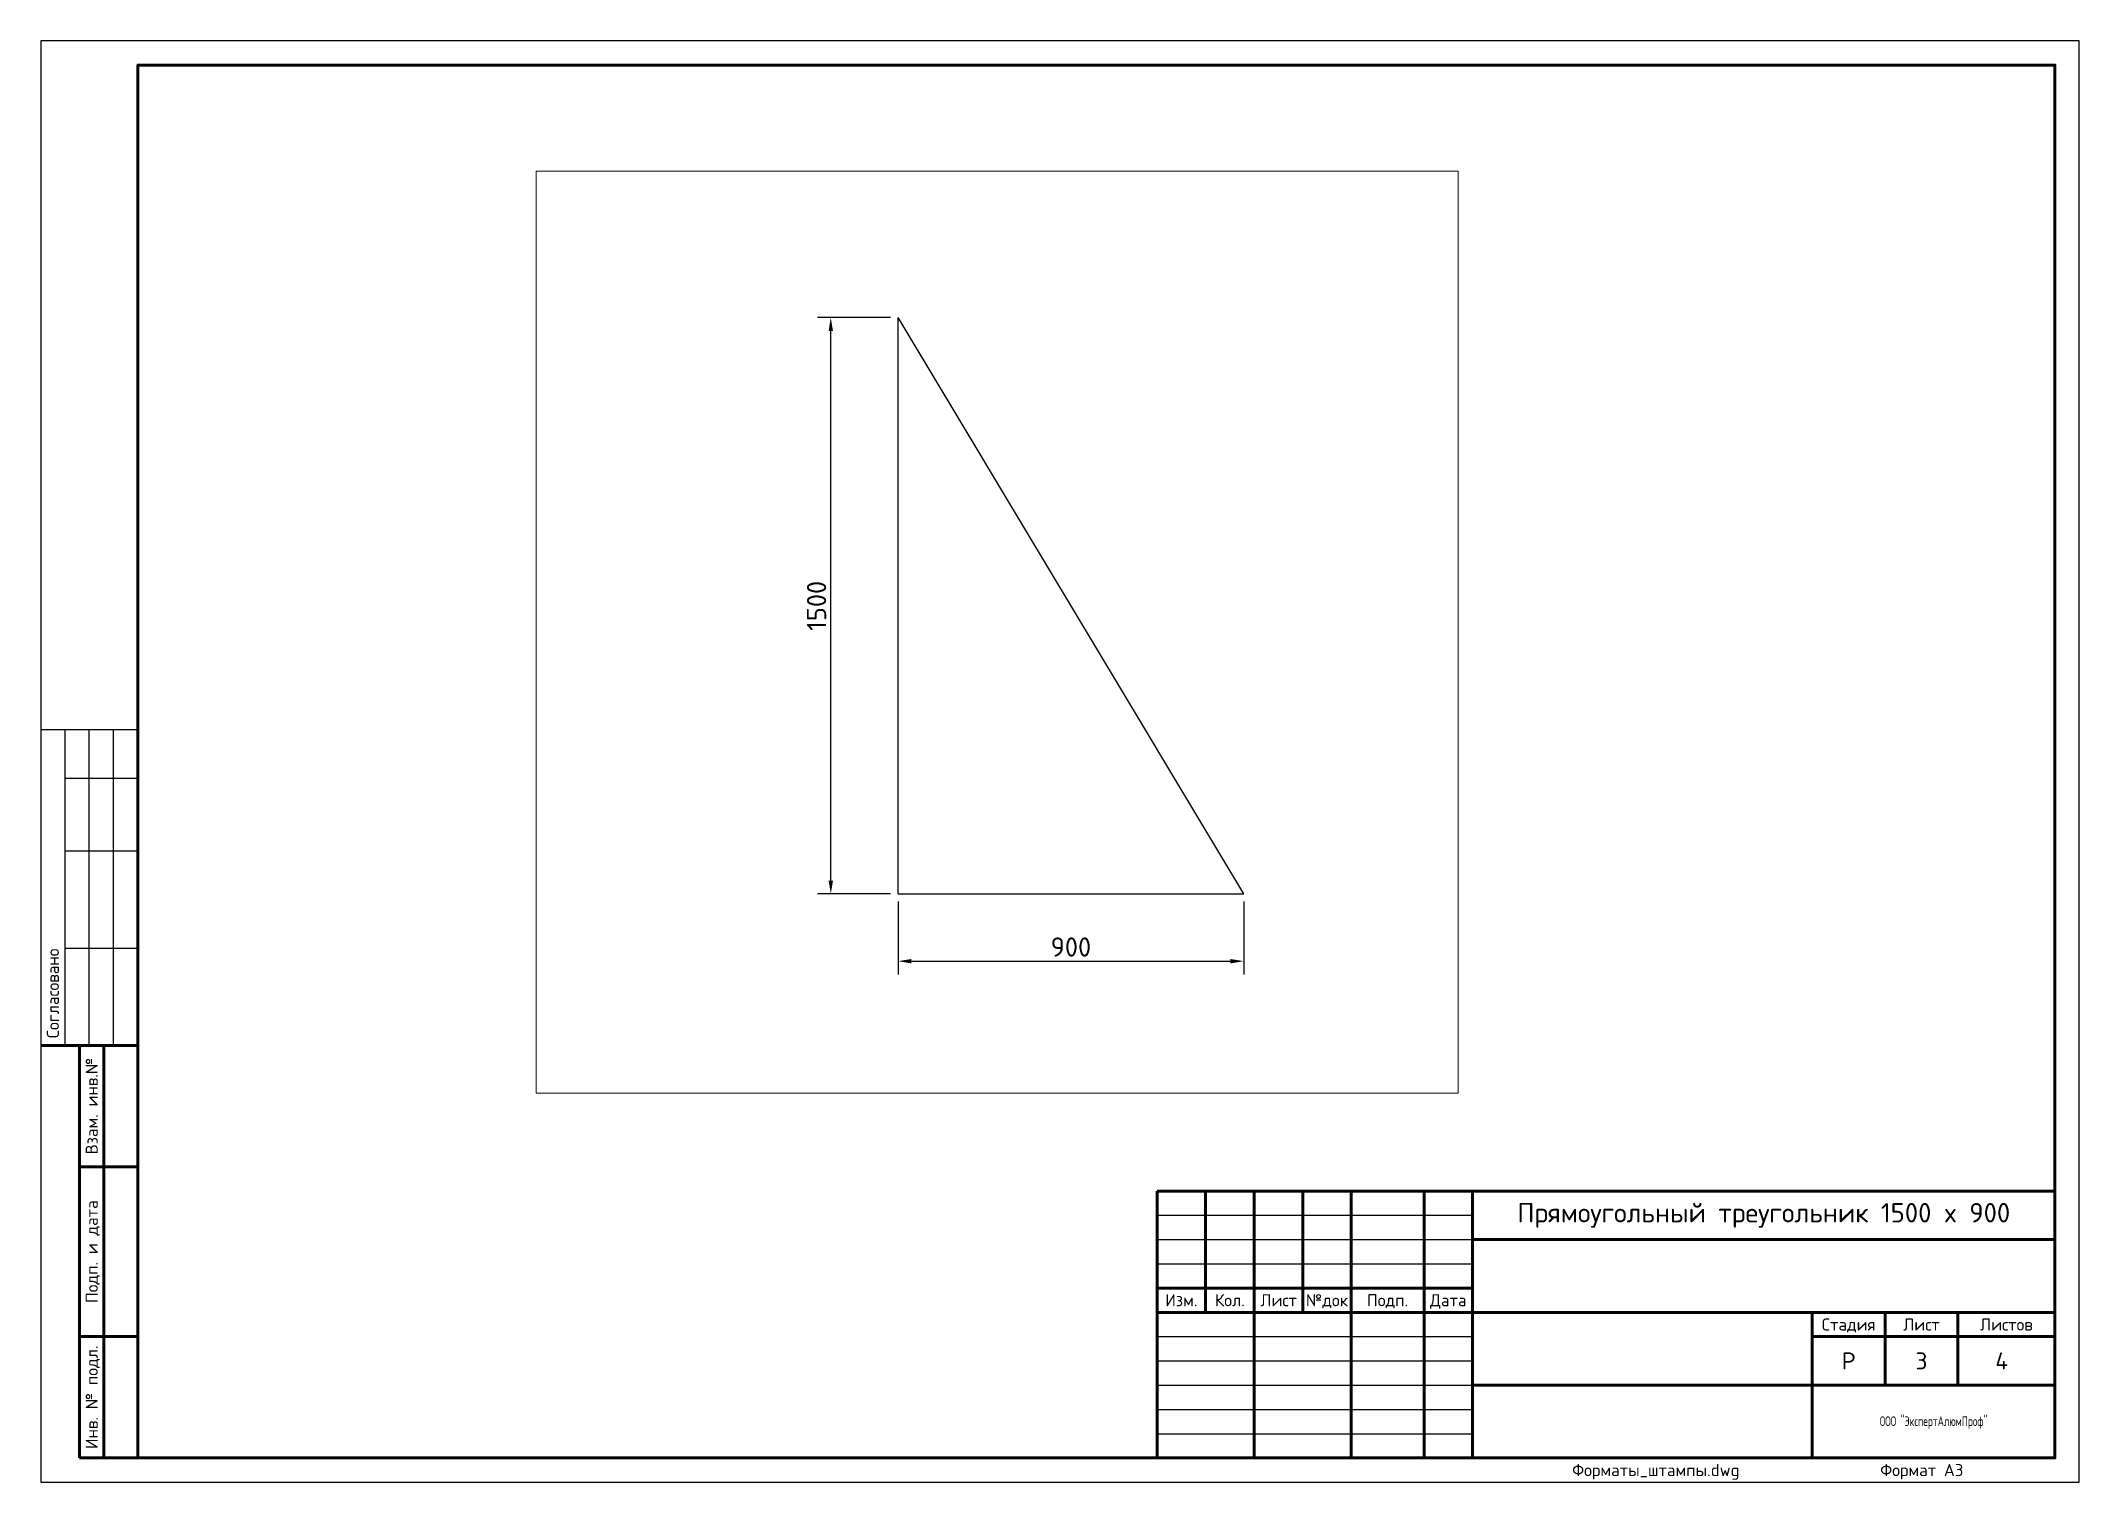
# Paper-space layout 'A3_3' of a CAD drawing. Header units: millimetres. Extents: x 0 to 420, y 0 to 297.
# The model-space entities are those that its viewports show. They can reach past a viewport. Long polylines and large blocks are cut down to what shows.
import ezdxf
from ezdxf.enums import TextEntityAlignment as Align

# ---------------------------------------------------------------- set-up
doc = ezdxf.new("R2010")
doc.units = ezdxf.units.MM
for name, color, linetype in [('DIM_005', 8, 'Continuous'), ('FORMAT', 7, 'Continuous'), ('MAIN_030', 7, 'Continuous')]:
    doc.layers.add(name, color=color, linetype=linetype)
doc.styles.add('ISOSPEUR', font='isocpeur.ttf')
doc.dimstyles.new('ИИ_ISOCPEUR_50', dxfattribs={"dimtxt": 50, "dimasz": 35, "dimexe": 35, "dimexo": 20, "dimgap": 12, "dimtad": 1, "dimdec": 0, "dimtxsty": 'ISOSPEUR', "dimcen": 2.5, "dimclrd": 8, "dimclre": 8, "dimclrt": 7, "dimazin": 3, "dimtfac": 1, "dimtmove": 0, "dimatfit": 3})

# ---------------------------------------------------------------- blocks, each defined once
blk = doc.blocks.new('FILE_NAME')
at = {"layer": 'FORMAT', "color": 7, "linetype": 'Continuous', "style": 'ISOSPEUR', "flags": 8}
blk.add_attdef('FILENAME', text='', height=2.5, dxfattribs=at).set_placement((-65, -2.5), align=Align.MIDDLE_RIGHT)
blk = doc.blocks.new('СОГЛАСОВАНИЕ')
at = {"layer": 'FORMAT', "linetype": 'Continuous', "lineweight": 25}
for p, q in [((0, 65), (-20, 65)), ((-15, 0), (-15, 65)), ((-10, 0), (-10, 65)), ((-5, 0), (-5, 65)), ((0, 55), (-15, 55)), ((0, 40), (-15, 40)), ((0, 20), (-15, 20))]:
    blk.add_line(p, q, dxfattribs=at)
at = {"layer": 'FORMAT', "linetype": 'Continuous', "lineweight": 60}
blk.add_line((0, 0), (-20, 0), dxfattribs=at)
at = {"layer": 'FORMAT', "linetype": 'Continuous', "style": 'ISOSPEUR'}
blk.add_text('Согласовано', height=2.5, rotation=90, dxfattribs=at).set_placement((-17.5, 1.5), align=Align.MIDDLE_LEFT)
blk = doc.blocks.new('ОСНОВН_Л3_Ф3_ГОСТ')
at = {"layer": 'FORMAT', "linetype": 'Continuous', "lineweight": 60}
for p, q in [((-185, 55), (0, 55)), ((-185, 0), (-185, 55)), ((-175, 55), (-175, 30)), ((-165, 0), (-165, 55)), ((-155, 55), (-155, 30)), ((-145, 0), (-145, 55)), ((-130, 0), (-130, 55)), ((-120, 0), (-120, 55)), ((-120, 45), (0, 45)), ((-185, 35), (-120, 35)), ((-185, 30), (-120, 30)), ((-120, 30), (0, 30)), ((-50, 30), (-50, 0)), ((-35, 30), (-35, 15)), ((-20, 30), (-20, 15)), ((-50, 25), (0, 25)), ((-120, 15), (0, 15))]:
    blk.add_line(p, q, dxfattribs=at)
at = {"layer": 'FORMAT', "linetype": 'Continuous', "lineweight": 25}
for p, q in [((-185, 50), (-120, 50)), ((-185, 45), (-120, 45)), ((-185, 40), (-120, 40)), ((-185, 25), (-120, 25)), ((-185, 20), (-120, 20)), ((-185, 15), (-120, 15)), ((-185, 10), (-120, 10)), ((-185, 5), (-120, 5))]:
    blk.add_line(p, q, dxfattribs=at)
at = {"layer": 'FORMAT', "lineweight": 25, "ltscale": 100}
blk.add_lwpolyline([(-185, 0), (0, 0), (0, 55)], dxfattribs=at)
at = {"layer": 'FORMAT', "linetype": 'Continuous', "lineweight": 50, "style": 'ISOSPEUR'}
blk.add_text('Прямоугольный треугольник 1500 x 900', height=4, dxfattribs=at).set_placement((-60, 50), align=Align.MIDDLE)
at = {"layer": 'FORMAT', "linetype": 'Continuous', "style": 'ISOSPEUR'}
for s, p in [('Изм.', (-180, 32.5)), ('Кол.', (-170, 32.5)), ('Лист', (-159.94, 32.5)), ('№док', (-150, 32.5)), ('Подп.', (-137.5, 32.5)), ('Дата', (-125, 32.5)), ('Стадия', (-42.5, 27.5)), ('Лист', (-27.5, 27.5)), ('Листов', (-10, 27.5))]:
    blk.add_text(s, height=2.5, dxfattribs=at).set_placement(p, align=Align.MIDDLE_CENTER)
for s, p in [('Р', (-42.5, 20)), ('3', (-27.5, 20)), ('4', (-10.98, 20))]:
    blk.add_text(s, height=3.5, dxfattribs=at).set_placement(p, align=Align.MIDDLE)
at = {"layer": 'FORMAT', "linetype": 'Continuous', "ltscale": 100, "style": 'ISOSPEUR', "width": 0.72}
blk.add_text('ООО "ЭкспертАлюмПроф"', height=2, dxfattribs=at).set_placement((-25, 7.5), align=Align.MIDDLE)

msp = doc.modelspace()

# ---------------------------------------------------------------- linework, layer by layer
at = {"layer": 'MAIN_030'}
for p, q in [((7500, 0), (7500, 1500)), ((8400, 0), (7500, 1500)), ((7500, 0), (8400, 0))]:
    msp.add_line(p, q, dxfattribs=at)

# ---------------------------------------------------------------- dimensions: what is measured, and where the dimension line sits
at = {"layer": 'DIM_005'}
msp.add_linear_dim(base=(7325, 0), p1=(7500, 0), p2=(7500, 1500), angle=90, dimstyle='ИИ_ISOCPEUR_50', dxfattribs=at).render()
msp.add_linear_dim(base=(7500, -175), p1=(7500, 0), p2=(8400, 0), dimstyle='ИИ_ISOCPEUR_50', dxfattribs=at).render()

psp = doc.layouts.new('A3_3')

# ---------------------------------------------------------------- linework, layer by layer
at = {"layer": 'FORMAT', "linetype": 'Continuous', "lineweight": 60}
for p, q in [((8, 90), (8, 5)), ((20, 90), (8, 90)), ((13, 90), (13, 5)), ((20, 65), (8, 65)), ((20, 30), (8, 30)), ((20, 5), (8, 5))]:
    psp.add_line(p, q, dxfattribs=at)
at = {"layer": 'FORMAT', "linetype": 'Continuous', "lineweight": 25}
psp.add_lwpolyline([(0, 0), (420, 0), (420, 297), (0, 297)], close=True, dxfattribs=at)
at = {"layer": 'FORMAT', "linetype": 'Continuous', "lineweight": 60}
psp.add_lwpolyline([(20, 5), (415, 5), (415, 292), (20, 292)], close=True, dxfattribs=at)

# ---------------------------------------------------------------- block references
at = {"layer": 'FORMAT', "linetype": 'Continuous'}
psp.add_blockref('СОГЛАСОВАНИЕ', (20, 90), dxfattribs=at)
at = {"layer": 'FORMAT'}
psp.add_blockref('ОСНОВН_Л3_Ф3_ГОСТ', (415, 5), dxfattribs=at)
at = {"layer": 'FORMAT', "linetype": 'Continuous'}
psp.add_blockref('FILE_NAME', (415, 5), dxfattribs=at).add_auto_attribs({'FILENAME': 'Форматы_штампы.dwg'})

# ---------------------------------------------------------------- texts
at = {"layer": 'FORMAT', "linetype": 'Continuous', "style": 'ISOSPEUR'}
for s, p in [('Взам. инв.№', (10.5, 77.5)), ('Подп. и дата', (10.5, 47.5)), ('Инв. № подл.', (10.5, 17.5))]:
    psp.add_text(s, height=2.5, rotation=90, dxfattribs=at).set_placement(p, align=Align.MIDDLE_CENTER)
psp.add_text('Формат А3', height=2.5, dxfattribs=at).set_placement((379, 2.5), align=Align.MIDDLE_LEFT)

# ---------------------------------------------------------------- viewports
at = {"layer": '0'}
psp.add_viewport(center=(197.04, 175.13), size=(190, 190), view_center_point=(7757.83, 681.13), view_height=2400, dxfattribs=at)

doc.saveas('drawing.dxf')
